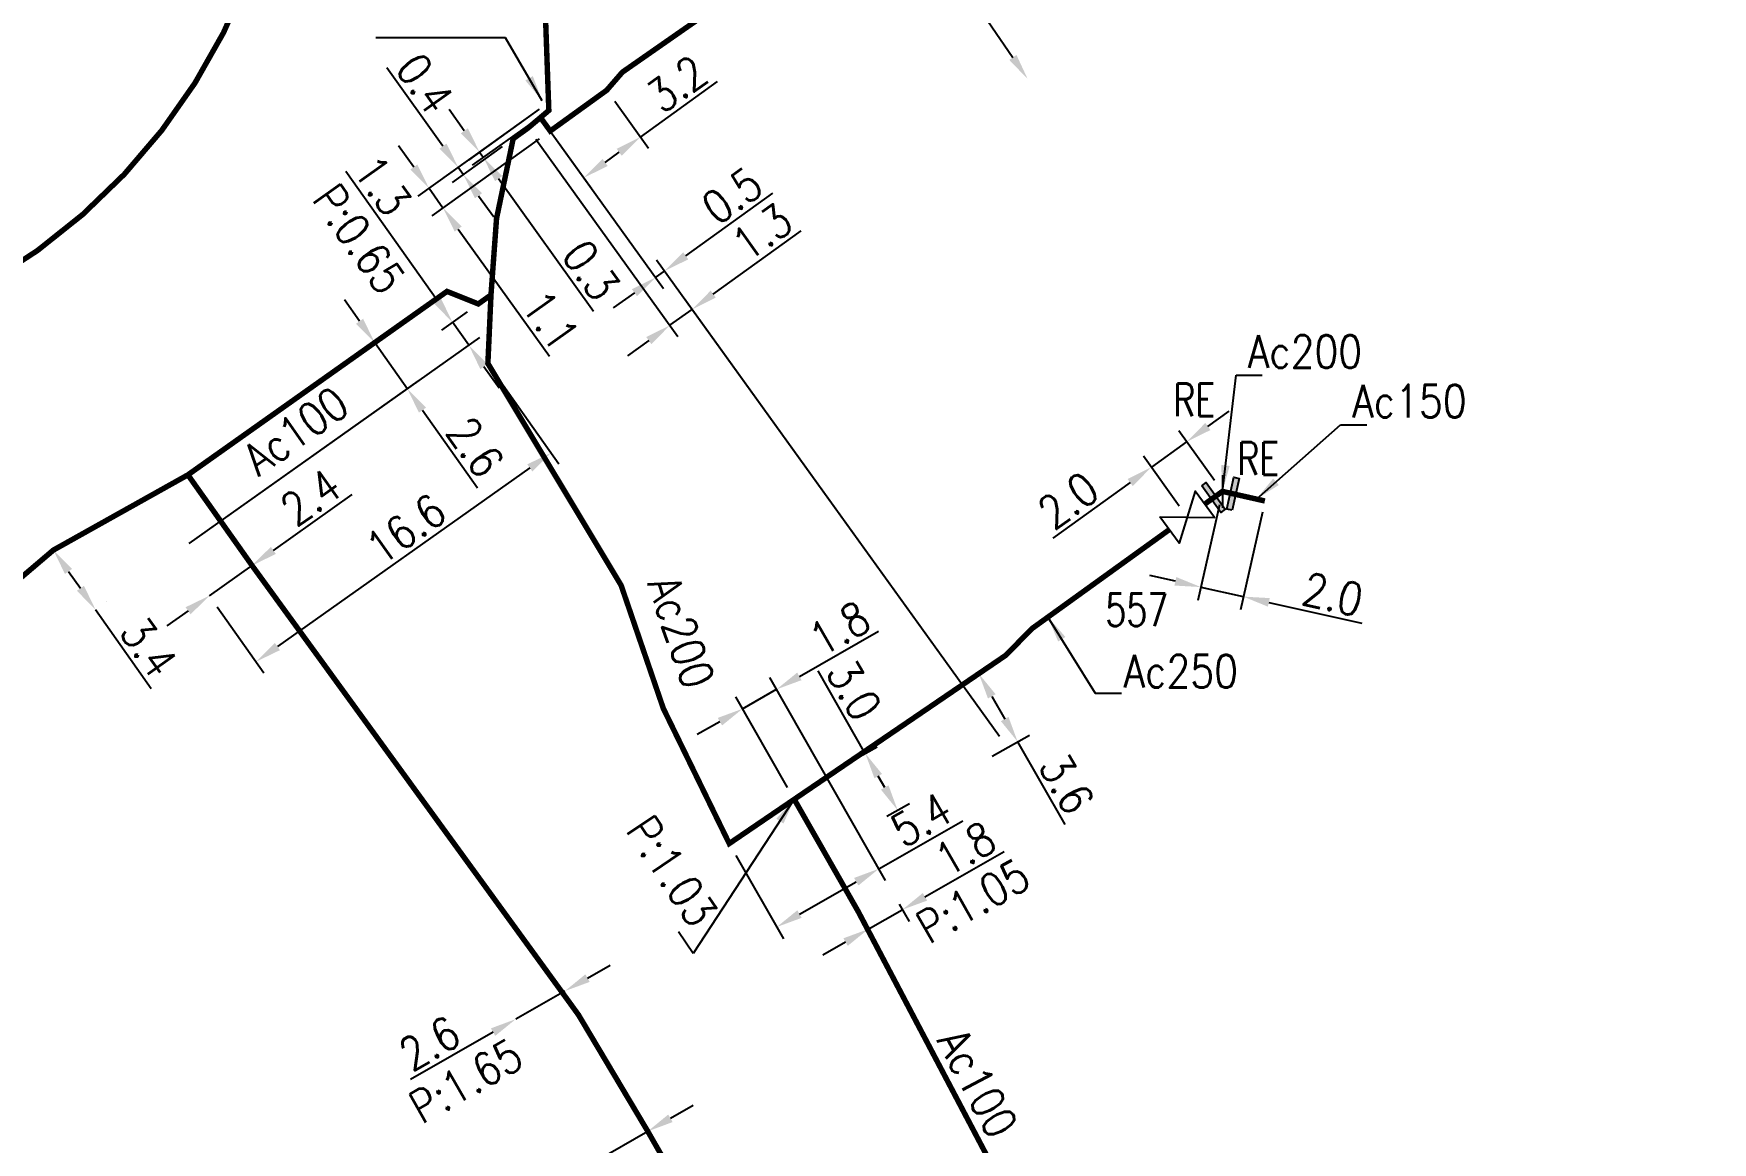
# Model space of a CAD drawing. Header units: millimetres. Extents: x 133989 to 135004, y 130988 to 132014.
# Drawn here: x 134233.5 to 134310.6, y 131452.5 to 131503.5 of the extents above; entities that cross this region are included whole.
import ezdxf
from ezdxf.enums import TextEntityAlignment as Align

# ---------------------------------------------------------------- set-up
doc = ezdxf.new("R2010")
doc.units = ezdxf.units.MM
doc.header["$PDMODE"] = 34
doc.linetypes.add('L_25_AP', pattern=[2000, 1000, 1000])
doc.linetypes.add('L_25_PE', pattern=[2000, 1000, 1000])
doc.layers.get('0').update_dxf_attribs({"linetype": 'CONTINUOUS'})
doc.layers.get('Defpoints').update_dxf_attribs({"linetype": 'CONTINUOUS'})
for name, color, linetype in [('L_150', 1, 'CONTINUOUS'), ('L_300', 7, 'CONTINUOUS'), ('L_340', 7, 'CONTINUOUS')]:
    doc.layers.add(name, color=color, linetype=linetype)
doc.styles.get("Standard").update_dxf_attribs({"font": 'romans.shx', "width": 0.85})
doc.dimstyles.get("Standard").update_dxf_attribs({"dimtxt": 1.5, "dimasz": 1.2, "dimexe": 0.625, "dimexo": 0.625, "dimgap": 0.25, "dimtad": 1, "dimdec": 1, "dimzin": 0, "dimdsep": 46, "dimtxsty": 'Standard', "dimcen": -0.5, "dimadec": 0, "dimazin": 0, "dimtfac": 1, "dimtdec": 1, "dimtmove": 0, "dimatfit": 3, "dimfxl": 0, "dimtolj": 1, "dimtzin": 0, "dimarcsym": 0})

# ---------------------------------------------------------------- blocks, each defined once
blk = doc.blocks.new('*D113')
at = {"layer": 'Defpoints', "color": 0, "linetype": 'Continuous', "transparency": 16777216}
for p in [(134234.397, 131479.751), (134236.332, 131477.017), (134236.332, 131477.017)]:
    blk.add_point(p, dxfattribs=at)
at = {"layer": 'L_150', "color": 0, "linetype": 'Continuous', "lineweight": -2, "transparency": 16777216}
for p, q in [((134234.907, 131480.112), (134234.907, 131480.112)), ((134235.09, 131478.771), (134235.639, 131477.996)), ((134236.332, 131477.017), (134238.893, 131473.399)), ((134236.843, 131477.378), (134236.843, 131477.378))]:
    blk.add_line(p, q, dxfattribs=at)
at = {"layer": 'L_150', "color": 0, "linetype": 'Continuous', "transparency": 16777216}
for points in [[(134235.253, 131478.887), (134234.927, 131478.656), (134234.397, 131479.751)], [(134235.802, 131478.111), (134235.476, 131477.88), (134236.332, 131477.017)]]:
    blk.add_solid(points, dxfattribs=at)
at = {"layer": 'L_150', "color": 0, "linetype": 'Continuous', "transparency": 16777216, "insert": (134238.776, 131475.296), "char_height": 1.5, "attachment_point": 5, "rotation": 305.29475}
blk.add_mtext('\\A1;3.4', dxfattribs=at)
blk = doc.blocks.new('*D115')
at = {"layer": 'Defpoints', "color": 0, "linetype": 'Continuous', "transparency": 16777216}
for p in [(134243.522, 131479.043), (134241.563, 131477.657), (134241.563, 131477.657)]:
    blk.add_point(p, dxfattribs=at)
at = {"layer": 'L_150', "color": 0, "linetype": 'Continuous', "lineweight": -2, "transparency": 16777216}
for p, q in [((134244.502, 131479.737), (134248.119, 131482.297)), ((134241.563, 131477.657), (134243.522, 131479.043)), ((134240.584, 131476.963), (134239.605, 131476.27))]:
    blk.add_line(p, q, dxfattribs=at)
at = {"layer": 'L_150', "color": 0, "linetype": 'Continuous', "transparency": 16777216}
for points in [[(134244.386, 131479.9), (134244.617, 131479.573), (134243.522, 131479.043)], [(134240.469, 131477.126), (134240.7, 131476.8), (134241.563, 131477.657)]]:
    blk.add_solid(points, dxfattribs=at)
at = {"layer": 'L_150', "color": 0, "linetype": 'Continuous', "transparency": 16777216, "insert": (134246.222, 131482.18), "char_height": 1.5, "attachment_point": 5, "rotation": 35.29524}
blk.add_mtext('\\A1;2.4', dxfattribs=at)
blk = doc.blocks.new('*D119')
at = {"layer": 'Defpoints', "color": 0, "linetype": 'Continuous', "transparency": 16777216}
for p in [(134272.982, 131510.372), (134279.149, 131501.384), (134279.149, 131501.384)]:
    blk.add_point(p, dxfattribs=at)
at = {"layer": 'L_150', "color": 0, "linetype": 'Continuous', "lineweight": -2, "transparency": 16777216}
blk.add_line((134273.661, 131509.382), (134278.47, 131502.373), dxfattribs=at)
at = {"layer": 'L_150', "color": 0, "linetype": 'Continuous', "transparency": 16777216}
for points in [[(134273.826, 131509.496), (134273.496, 131509.269), (134272.982, 131510.372)], [(134278.635, 131502.487), (134278.305, 131502.26), (134279.149, 131501.384)]]:
    blk.add_solid(points, dxfattribs=at)
at = {"layer": 'L_150', "color": 0, "linetype": 'Continuous', "transparency": 16777216, "insert": (134276.89, 131506.444), "char_height": 1.5, "attachment_point": 5, "rotation": 304.45424}
blk.add_mtext('\\A1;10.9', dxfattribs=at)
blk = doc.blocks.new('*D174')
at = {"layer": 'Defpoints', "color": 0, "linetype": 'Continuous', "transparency": 16777216}
for p in [(134253.993, 131488.833), (134241.563, 131477.657), (134243.709, 131474.626)]:
    blk.add_point(p, dxfattribs=at)
at = {"layer": 'L_150', "color": 0, "linetype": 'Continuous', "lineweight": -2, "transparency": 16777216}
for p, q in [((134254.355, 131488.323), (134257.621, 131483.709)), ((134256.28, 131483.526), (134244.688, 131475.32)), ((134241.925, 131477.146), (134244.07, 131474.116))]:
    blk.add_line(p, q, dxfattribs=at)
at = {"layer": 'L_150', "color": 0, "linetype": 'Continuous', "transparency": 16777216}
for points in [[(134256.165, 131483.689), (134256.396, 131483.363), (134257.26, 131484.219)], [(134244.572, 131475.483), (134244.804, 131475.156), (134243.709, 131474.626)]]:
    blk.add_solid(points, dxfattribs=at)
at = {"layer": 'L_150', "color": 0, "linetype": 'Continuous', "transparency": 16777216, "insert": (134250.588, 131480.721), "char_height": 1.5, "attachment_point": 5, "rotation": 35.29524}
blk.add_mtext('\\A1;16.6', dxfattribs=at)
blk = doc.blocks.new('*D175')
at = {"layer": 'Defpoints', "color": 0, "linetype": 'Continuous', "transparency": 16777216}
for p in [(134270.653, 131469.821), (134273.176, 131467.807), (134272.139, 131467.215)]:
    blk.add_point(p, dxfattribs=at)
at = {"layer": 'L_150', "color": 0, "linetype": 'Continuous', "lineweight": -2, "transparency": 16777216}
for p, q in [((134271.69, 131470.413), (134269.525, 131474.211)), ((134271.195, 131470.131), (134272.233, 131470.723)), ((134272.582, 131468.849), (134272.285, 131469.371)), ((134272.681, 131467.525), (134273.719, 131468.117))]:
    blk.add_line(p, q, dxfattribs=at)
at = {"layer": 'L_150', "color": 0, "linetype": 'Continuous', "transparency": 16777216}
for points in [[(134272.458, 131469.47), (134272.111, 131469.272), (134271.69, 131470.413)], [(134272.756, 131468.949), (134272.408, 131468.75), (134273.176, 131467.807)]]:
    blk.add_solid(points, dxfattribs=at)
at = {"layer": 'L_150', "color": 0, "linetype": 'Continuous', "transparency": 16777216, "insert": (134271.179, 131473.328), "char_height": 1.5, "attachment_point": 5, "rotation": 299.6923}
blk.add_mtext('\\A1;3.0', dxfattribs=at)
blk = doc.blocks.new('*D176')
at = {"layer": 'Defpoints', "color": 0, "linetype": 'Continuous', "transparency": 16777216}
for p in [(134276.904, 131474.077), (134278.688, 131470.95), (134276.981, 131469.977)]:
    blk.add_point(p, dxfattribs=at)
at = {"layer": 'L_150', "color": 0, "linetype": 'Continuous', "lineweight": -2, "transparency": 16777216}
for p, q in [((134277.499, 131473.034), (134278.093, 131471.992)), ((134277.524, 131470.286), (134279.231, 131471.259)), ((134278.688, 131470.95), (134280.853, 131467.152))]:
    blk.add_line(p, q, dxfattribs=at)
at = {"layer": 'L_150', "color": 0, "linetype": 'Continuous', "transparency": 16777216}
for points in [[(134277.673, 131473.134), (134277.325, 131472.935), (134276.904, 131474.077)], [(134278.267, 131472.091), (134277.919, 131471.893), (134278.688, 131470.95)]]:
    blk.add_solid(points, dxfattribs=at)
at = {"layer": 'L_150', "color": 0, "linetype": 'Continuous', "transparency": 16777216, "insert": (134280.936, 131469.025), "char_height": 1.5, "attachment_point": 5, "rotation": 299.6923}
blk.add_mtext('\\A1;3.6', dxfattribs=at)
blk = doc.blocks.new('*D177')
at = {"layer": 'Defpoints', "color": 0, "linetype": 'Continuous', "transparency": 16777216}
for p in [(134253.913, 131491.055), (134253.48, 131489.155), (134240.119, 131479.697)]:
    blk.add_point(p, dxfattribs=at)
at = {"layer": 'L_150', "color": 0, "linetype": 'Continuous', "lineweight": -2, "transparency": 16777216}
for p, q in [((134252.035, 131491.195), (134247.831, 131497.134)), ((134253.403, 131490.694), (134252.218, 131489.855)), ((134253.48, 131489.155), (134252.728, 131490.216)), ((134240.629, 131480.058), (134253.99, 131489.516)), ((134254.173, 131488.176), (134254.866, 131487.196))]:
    blk.add_line(p, q, dxfattribs=at)
at = {"layer": 'L_150', "color": 0, "linetype": 'Continuous', "transparency": 16777216}
for points in [[(134252.198, 131491.311), (134251.872, 131491.08), (134252.728, 131490.216)], [(134254.336, 131488.291), (134254.01, 131488.06), (134253.48, 131489.155)]]:
    blk.add_solid(points, dxfattribs=at)
at = {"layer": 'L_150', "color": 0, "linetype": 'Continuous', "transparency": 16777216, "insert": (134249.511, 131496.491), "char_height": 1.5, "attachment_point": 5, "rotation": 305.29475}
blk.add_mtext('\\A1;1.3', dxfattribs=at)
blk = doc.blocks.new('*D178')
at = {"layer": 'Defpoints', "color": 0, "linetype": 'Continuous', "transparency": 16777216}
for p in [(134252.477, 131491.631), (134250.657, 131487.157), (134240.119, 131479.697)]:
    blk.add_point(p, dxfattribs=at)
at = {"layer": 'L_150', "color": 0, "linetype": 'Continuous', "lineweight": -2, "transparency": 16777216}
for p, q in [((134248.462, 131490.259), (134247.768, 131491.238)), ((134251.967, 131491.269), (134248.645, 131488.918)), ((134249.155, 131489.279), (134250.657, 131487.157)), ((134240.629, 131480.058), (134251.167, 131487.518)), ((134251.351, 131486.178), (134253.876, 131482.61))]:
    blk.add_line(p, q, dxfattribs=at)
at = {"layer": 'L_150', "color": 0, "linetype": 'Continuous', "transparency": 16777216}
for points in [[(134248.625, 131490.374), (134248.298, 131490.143), (134249.155, 131489.279)], [(134251.514, 131486.293), (134251.187, 131486.062), (134250.657, 131487.157)]]:
    blk.add_solid(points, dxfattribs=at)
at = {"layer": 'L_150', "color": 0, "linetype": 'Continuous', "transparency": 16777216, "insert": (134253.776, 131484.482), "char_height": 1.5, "attachment_point": 5, "rotation": 305.29475}
blk.add_mtext('\\A1;2.6', dxfattribs=at)
blk = doc.blocks.new('*D179')
at = {"layer": 'Defpoints', "color": 0, "linetype": 'Continuous', "transparency": 16777216}
for p in [(134257.222, 131500.359), (134257.154, 131499.941), (134253.972, 131498.029)]:
    blk.add_point(p, dxfattribs=at)
at = {"layer": 'L_150', "color": 0, "linetype": 'Continuous', "lineweight": -2, "transparency": 16777216}
for p, q in [((134253.272, 131499.004), (134252.573, 131499.979)), ((134256.714, 131499.995), (134253.464, 131497.665)), ((134256.646, 131499.577), (134253.639, 131497.421)), ((134253.972, 131498.029), (134254.147, 131497.785)), ((134254.846, 131496.81), (134259.205, 131490.729))]:
    blk.add_line(p, q, dxfattribs=at)
at = {"layer": 'L_150', "color": 0, "linetype": 'Continuous', "transparency": 16777216}
for points in [[(134253.435, 131499.121), (134253.11, 131498.888), (134253.972, 131498.029)], [(134255.008, 131496.926), (134254.683, 131496.693), (134254.147, 131497.785)]]:
    blk.add_solid(points, dxfattribs=at)
at = {"layer": 'L_150', "color": 0, "linetype": 'Continuous', "transparency": 16777216, "insert": (134259.094, 131492.6), "char_height": 1.5, "attachment_point": 5, "rotation": 305.63543}
blk.add_mtext('\\A1;0.3', dxfattribs=at)
blk = doc.blocks.new('*D180')
at = {"layer": 'Defpoints', "color": 0, "linetype": 'Continuous', "transparency": 16777216}
for p in [(134288.092, 131482.446), (134290.065, 131482.105), (134289.054, 131477.614)]:
    blk.add_point(p, dxfattribs=at)
at = {"layer": 'L_150', "color": 0, "linetype": 'Continuous', "lineweight": -2, "transparency": 16777216}
for p, q in [((134287.955, 131481.837), (134286.966, 131477.443)), ((134289.928, 131481.495), (134288.917, 131477.004)), ((134285.933, 131478.317), (134284.762, 131478.58)), ((134287.103, 131478.053), (134289.054, 131477.614)), ((134290.225, 131477.35), (134294.49, 131476.39))]:
    blk.add_line(p, q, dxfattribs=at)
at = {"layer": 'L_150', "color": 0, "linetype": 'Continuous', "transparency": 16777216}
for points in [[(134285.976, 131478.512), (134285.889, 131478.122), (134287.103, 131478.053)], [(134290.269, 131477.546), (134290.181, 131477.155), (134289.054, 131477.614)]]:
    blk.add_solid(points, dxfattribs=at)
at = {"layer": 'L_150', "color": 0, "linetype": 'Continuous', "transparency": 16777216, "insert": (134293.162, 131477.714), "char_height": 1.5, "attachment_point": 5, "rotation": 347.31248}
blk.add_mtext('\\A1;2.0', dxfattribs=at)
blk = doc.blocks.new('*D181')
at = {"layer": 'Defpoints', "color": 0, "linetype": 'Continuous', "transparency": 16777216}
for p in [(134286.451, 131484.724), (134288.092, 131482.446), (134286.476, 131481.268)]:
    blk.add_point(p, dxfattribs=at)
at = {"layer": 'L_300', "color": 0, "linetype": 'Continuous', "lineweight": -2, "transparency": 16777216}
for p, q in [((134287.425, 131485.425), (134288.399, 131486.127)), ((134286.451, 131484.724), (134284.829, 131483.555)), ((134287.727, 131482.953), (134286.086, 131485.231)), ((134286.111, 131481.775), (134284.463, 131484.062)), ((134283.855, 131482.853), (134280.308, 131480.298))]:
    blk.add_line(p, q, dxfattribs=at)
at = {"layer": 'L_300', "color": 0, "linetype": 'Continuous', "transparency": 16777216}
for points in [[(134287.308, 131485.588), (134287.542, 131485.263), (134286.451, 131484.724)], [(134283.738, 131483.016), (134283.972, 131482.691), (134284.829, 131483.555)]]:
    blk.add_solid(points, dxfattribs=at)
at = {"layer": 'L_300', "color": 0, "linetype": 'Continuous', "transparency": 16777216, "insert": (134281.01, 131482.037), "char_height": 1.5, "attachment_point": 5, "rotation": 35.76991}
blk.add_mtext('\\A1;2.0', dxfattribs=at)
blk = doc.blocks.new('L_300_03')
at = {"color": 0, "linetype": 'Continuous', "flags": 128}
blk.add_lwpolyline([(-1, 0.75), (1, -0.75), (1, 0.75), (-1, -0.75), (-1, 0.75)], dxfattribs=at)
at = {"color": 0, "linetype": 'Continuous', "width": 0.75}
blk.add_attdef('NUM', text='', height=1.5, dxfattribs=at).set_placement((0, 2.1), align=Align.MIDDLE_CENTER)
at = {"color": 0, "linetype": 'Continuous', "width": 0.75, "flags": 3}
for tag, p in [('DEF_LEG', (0, -5)), ('DEF_COUP', (0, -7.5)), ('DEF_TYPE', (0, -10))]:
    blk.add_attdef(tag, text='', height=1.2, dxfattribs=at).set_placement(p, align=Align.MIDDLE)
blk = doc.blocks.new('L_340_20')
at = {"linetype": 'Continuous'}
blk.add_hatch(color=0, dxfattribs=at).paths.add_polyline_path([(0.125, 0.75), (-0.125, 0.75), (-0.125, -0.75), (0.125, -0.75)])
at = {"color": 0, "linetype": 'Continuous'}
blk.add_lwpolyline([(-0.125, 0.75), (0.125, 0.75), (0.125, -0.75), (-0.125, -0.75)], close=True, dxfattribs=at)
at = {"color": 0, "linetype": 'Continuous', "width": 0.75}
for tag, height, flags, p in [('RE', 1.5, 8, (0, 3)), ('DEF_LEG', 1.2, 3, (0, -5)), ('DEF_COUP', 1.2, 3, (0, -7.5)), ('DEF_TYPE', 1.2, 3, (0, -10))]:
    blk.add_attdef(tag, text='', height=height, dxfattribs=dict(at, flags=flags)).set_placement(p, align=Align.MIDDLE)
blk = doc.blocks.new('*D182')
at = {"layer": 'Defpoints', "color": 0, "linetype": 'Continuous', "transparency": 16777216}
for p in [(134267.618, 131473.357), (134268.426, 131468.306), (134272.934, 131464.034)]:
    blk.add_point(p, dxfattribs=at)
at = {"layer": 'L_150', "color": 0, "linetype": 'Continuous', "lineweight": -2, "transparency": 16777216}
for p, q in [((134268.661, 131473.951), (134272.3, 131476.026)), ((134272.624, 131464.577), (134267.309, 131473.9)), ((134268.117, 131468.849), (134265.745, 131473.008)), ((134266.055, 131472.465), (134267.618, 131473.357)), ((134265.012, 131471.871), (134263.97, 131471.276))]:
    blk.add_line(p, q, dxfattribs=at)
at = {"layer": 'L_150', "color": 0, "linetype": 'Continuous', "transparency": 16777216}
for points in [[(134268.562, 131474.125), (134268.76, 131473.777), (134267.618, 131473.357)], [(134264.913, 131472.044), (134265.111, 131471.697), (134266.055, 131472.465)]]:
    blk.add_solid(points, dxfattribs=at)
at = {"layer": 'L_150', "color": 0, "linetype": 'Continuous', "transparency": 16777216, "insert": (134270.506, 131476.154), "char_height": 1.5, "attachment_point": 5, "rotation": 29.69086}
blk.add_mtext('\\A1;1.8', dxfattribs=at)
blk = doc.blocks.new('*D183')
at = {"layer": 'Defpoints', "color": 0, "linetype": 'Continuous', "transparency": 16777216}
for p in [(134256.196, 131499.132), (134263.733, 131490.805), (134278.223, 131470.685)]:
    blk.add_point(p, dxfattribs=at)
at = {"layer": 'L_150', "color": 0, "linetype": 'Continuous', "lineweight": -2, "transparency": 16777216}
for p, q in [((134256.561, 131498.624), (134263.084, 131489.567)), ((134264.707, 131491.506), (134268.751, 131494.418)), ((134262.719, 131490.074), (134263.733, 131490.805)), ((134277.858, 131471.192), (134263.368, 131491.312)), ((134261.745, 131489.373), (134260.771, 131488.672))]:
    blk.add_line(p, q, dxfattribs=at)
at = {"layer": 'L_150', "color": 0, "linetype": 'Continuous', "transparency": 16777216}
for points in [[(134264.59, 131491.668), (134264.824, 131491.344), (134263.733, 131490.805)], [(134261.628, 131489.535), (134261.862, 131489.211), (134262.719, 131490.074)]]:
    blk.add_solid(points, dxfattribs=at)
at = {"layer": 'L_150', "color": 0, "linetype": 'Continuous', "transparency": 16777216, "insert": (134266.954, 131494.356), "char_height": 1.5, "attachment_point": 5, "rotation": 35.76046}
blk.add_mtext('\\A1;1.3', dxfattribs=at)
blk = doc.blocks.new('*D184')
at = {"layer": 'Defpoints', "color": 0, "linetype": 'Continuous', "transparency": 16777216}
for p in [(134256.747, 131499.65), (134262.466, 131492.564), (134278.223, 131470.685)]:
    blk.add_point(p, dxfattribs=at)
at = {"layer": 'L_150', "color": 0, "linetype": 'Continuous', "lineweight": -2, "transparency": 16777216}
for p, q in [((134257.113, 131499.143), (134262.426, 131491.765)), ((134263.44, 131493.265), (134267.442, 131496.147)), ((134277.858, 131471.192), (134262.101, 131493.071)), ((134262.061, 131492.272), (134262.466, 131492.564)), ((134261.087, 131491.571), (134260.113, 131490.869))]:
    blk.add_line(p, q, dxfattribs=at)
at = {"layer": 'L_150', "color": 0, "linetype": 'Continuous', "transparency": 16777216}
for points in [[(134263.323, 131493.428), (134263.557, 131493.103), (134262.466, 131492.564)], [(134260.97, 131491.733), (134261.204, 131491.408), (134262.061, 131492.272)]]:
    blk.add_solid(points, dxfattribs=at)
at = {"layer": 'L_150', "color": 0, "linetype": 'Continuous', "transparency": 16777216, "insert": (134265.571, 131496.032), "char_height": 1.5, "attachment_point": 5, "rotation": 35.76046}
blk.add_mtext('\\A1;0.5', dxfattribs=at)
blk = doc.blocks.new('*D185')
at = {"layer": 'Defpoints', "color": 0, "linetype": 'Continuous', "transparency": 16777216}
for p in [(134257.222, 131500.359), (134257.215, 131499.001), (134251.651, 131496.366)]:
    blk.add_point(p, dxfattribs=at)
at = {"layer": 'L_150', "color": 0, "linetype": 'Continuous', "lineweight": -2, "transparency": 16777216}
for p, q in [((134256.714, 131499.995), (134251.143, 131496.001)), ((134256.707, 131498.636), (134251.784, 131495.107)), ((134250.952, 131497.341), (134250.253, 131498.316)), ((134251.651, 131496.366), (134252.292, 131495.472)), ((134252.991, 131494.496), (134257.183, 131488.649))]:
    blk.add_line(p, q, dxfattribs=at)
at = {"layer": 'L_150', "color": 0, "linetype": 'Continuous', "transparency": 16777216}
for points in [[(134251.115, 131497.457), (134250.79, 131497.224), (134251.651, 131496.366)], [(134253.154, 131494.613), (134252.829, 131494.38), (134252.292, 131495.472)]]:
    blk.add_solid(points, dxfattribs=at)
at = {"layer": 'L_150', "color": 0, "linetype": 'Continuous', "transparency": 16777216, "insert": (134257.231, 131490.299), "char_height": 1.5, "attachment_point": 5, "rotation": 305.63543}
blk.add_mtext('\\A1;1.1', dxfattribs=at)
blk = doc.blocks.new('*D186')
at = {"layer": 'Defpoints', "color": 0, "linetype": 'Continuous', "transparency": 16777216}
for p in [(134259.813, 131500.869), (134256.747, 131499.65), (134258.764, 131496.85)]:
    blk.add_point(p, dxfattribs=at)
at = {"layer": 'L_150', "color": 0, "linetype": 'Continuous', "lineweight": -2, "transparency": 16777216}
for p, q in [((134261.361, 131498.72), (134264.908, 131501.274)), ((134260.178, 131500.362), (134261.726, 131498.212)), ((134257.113, 131499.143), (134259.129, 131496.342)), ((134259.738, 131497.551), (134260.387, 131498.018))]:
    blk.add_line(p, q, dxfattribs=at)
at = {"layer": 'L_150', "color": 0, "linetype": 'Continuous', "transparency": 16777216}
for points in [[(134260.27, 131498.181), (134260.504, 131497.856), (134261.361, 131498.72)], [(134259.621, 131497.713), (134259.855, 131497.389), (134258.764, 131496.85)]]:
    blk.add_solid(points, dxfattribs=at)
at = {"layer": 'L_150', "color": 0, "linetype": 'Continuous', "transparency": 16777216, "insert": (134263.037, 131501.159), "char_height": 1.5, "attachment_point": 5, "rotation": 35.76046}
blk.add_mtext('\\A1;3.2', dxfattribs=at)
blk = doc.blocks.new('*D187')
at = {"layer": 'Defpoints', "color": 0, "linetype": 'Continuous', "transparency": 16777216}
for p in [(134257.222, 131500.359), (134255.516, 131498.644), (134252.991, 131497.326)]:
    blk.add_point(p, dxfattribs=at)
at = {"layer": 'L_150', "color": 0, "linetype": 'Continuous', "lineweight": -2, "transparency": 16777216}
for p, q in [((134252.292, 131498.302), (134249.71, 131501.904)), ((134256.714, 131499.995), (134252.484, 131496.962)), ((134255.008, 131498.28), (134252.717, 131496.637)), ((134253.225, 131497.001), (134252.991, 131497.326)), ((134253.924, 131496.026), (134254.623, 131495.051))]:
    blk.add_line(p, q, dxfattribs=at)
at = {"layer": 'L_150', "color": 0, "linetype": 'Continuous', "transparency": 16777216}
for points in [[(134252.455, 131498.418), (134252.13, 131498.185), (134252.991, 131497.326)], [(134254.086, 131496.142), (134253.761, 131495.909), (134253.225, 131497.001)]]:
    blk.add_solid(points, dxfattribs=at)
at = {"layer": 'L_150', "color": 0, "linetype": 'Continuous', "transparency": 16777216, "insert": (134251.464, 131501.173), "char_height": 1.5, "attachment_point": 5, "rotation": 305.63543}
blk.add_mtext('\\A1;0.4', dxfattribs=at)
blk = doc.blocks.new('*D201')
at = {"layer": 'Defpoints', "color": 0, "linetype": 'Continuous', "transparency": 16777216}
for p in [(134257.891, 131459.499), (134255.634, 131458.21), (134255.634, 131458.21)]:
    blk.add_point(p, dxfattribs=at)
at = {"layer": 'L_150', "color": 0, "linetype": 'Continuous', "lineweight": -2, "transparency": 16777216}
for p, q in [((134258.933, 131460.095), (134259.975, 131460.69)), ((134257.891, 131459.499), (134255.634, 131458.21)), ((134254.592, 131457.614), (134250.796, 131455.446))]:
    blk.add_line(p, q, dxfattribs=at)
at = {"layer": 'L_150', "color": 0, "linetype": 'Continuous', "transparency": 16777216}
for points in [[(134258.834, 131460.268), (134259.032, 131459.921), (134257.891, 131459.499)], [(134254.493, 131457.788), (134254.691, 131457.441), (134255.634, 131458.21)]]:
    blk.add_solid(points, dxfattribs=at)
at = {"layer": 'L_150', "color": 0, "linetype": 'Continuous', "transparency": 16777216, "insert": (134251.677, 131457.101), "char_height": 1.5, "attachment_point": 5, "rotation": 29.74038}
blk.add_mtext('\\A1;2.6', dxfattribs=at)
blk = doc.blocks.new('*D202')
at = {"layer": 'Defpoints', "color": 0, "linetype": 'Continuous', "transparency": 16777216}
for p in [(134261.699, 131453.058), (134259.36, 131451.71), (134259.36, 131451.71)]:
    blk.add_point(p, dxfattribs=at)
at = {"layer": 'L_150', "color": 0, "linetype": 'Continuous', "lineweight": -2, "transparency": 16777216}
for p, q in [((134262.739, 131453.657), (134263.779, 131454.256)), ((134261.699, 131453.058), (134259.36, 131451.71)), ((134258.32, 131451.111), (134254.532, 131448.929))]:
    blk.add_line(p, q, dxfattribs=at)
at = {"layer": 'L_150', "color": 0, "linetype": 'Continuous', "transparency": 16777216}
for points in [[(134262.639, 131453.83), (134262.839, 131453.484), (134261.699, 131453.058)], [(134258.22, 131451.284), (134258.42, 131450.938), (134259.36, 131451.71)]]:
    blk.add_solid(points, dxfattribs=at)
at = {"layer": 'L_150', "color": 0, "linetype": 'Continuous', "transparency": 16777216, "insert": (134255.407, 131450.587), "char_height": 1.5, "attachment_point": 5, "rotation": 29.94814}
blk.add_mtext('\\A1;2.7', dxfattribs=at)
blk = doc.blocks.new('*D209')
at = {"layer": 'Defpoints', "color": 0, "linetype": 'Continuous', "transparency": 16777216}
for p in [(134272.934, 131464.034), (134271.37, 131463.142), (134273.39, 131463.235)]:
    blk.add_point(p, dxfattribs=at)
at = {"layer": 'L_150', "color": 0, "linetype": 'Continuous', "lineweight": -2, "transparency": 16777216}
for p, q in [((134274.432, 131463.829), (134278.071, 131465.904)), ((134271.826, 131462.343), (134273.39, 131463.235)), ((134273.244, 131463.491), (134273.699, 131462.692)), ((134271.68, 131462.599), (134272.135, 131461.8)), ((134270.783, 131461.749), (134269.741, 131461.155))]:
    blk.add_line(p, q, dxfattribs=at)
at = {"layer": 'L_150', "color": 0, "linetype": 'Continuous', "transparency": 16777216}
for points in [[(134274.333, 131464.003), (134274.531, 131463.656), (134273.39, 131463.235)], [(134270.684, 131461.923), (134270.883, 131461.575), (134271.826, 131462.343)]]:
    blk.add_solid(points, dxfattribs=at)
at = {"layer": 'L_150', "color": 0, "linetype": 'Continuous', "transparency": 16777216, "insert": (134276.278, 131466.033), "char_height": 1.5, "attachment_point": 5, "rotation": 29.69086}
blk.add_mtext('\\A1;1.8', dxfattribs=at)
blk = doc.blocks.new('*D231')
at = {"layer": 'Defpoints', "color": 0, "linetype": 'Continuous', "transparency": 16777216}
for p in [(134265.441, 131466.274), (134272.317, 131465.117), (134272.317, 131465.117)]:
    blk.add_point(p, dxfattribs=at)
at = {"layer": 'L_150', "color": 0, "linetype": 'Continuous', "lineweight": -2, "transparency": 16777216}
for p, q in [((134272.317, 131465.117), (134276.167, 131467.312)), ((134265.75, 131465.731), (134267.935, 131461.899)), ((134268.668, 131463.036), (134271.274, 131464.522))]:
    blk.add_line(p, q, dxfattribs=at)
at = {"layer": 'L_150', "color": 0, "linetype": 'Continuous', "transparency": 16777216}
for points in [[(134271.175, 131464.696), (134271.373, 131464.348), (134272.317, 131465.117)], [(134268.569, 131463.21), (134268.767, 131462.862), (134267.626, 131462.442)]]:
    blk.add_solid(points, dxfattribs=at)
at = {"layer": 'L_150', "color": 0, "linetype": 'Continuous', "transparency": 16777216, "insert": (134274.268, 131467.38), "char_height": 1.5, "attachment_point": 5, "rotation": 29.69086}
blk.add_mtext('\\A1;5.4', dxfattribs=at)

msp = doc.modelspace()

# ---------------------------------------------------------------- linework, layer by layer
at = {"layer": 'L_150', "linetype": 'L_25_AP', "const_width": 0.25, "flags": 128}
for points in [[(134285.658, 131480.693), (134279.338, 131476.14), (134278.149, 131474.924), (134276.904, 131474.077), (134276.904, 131474.077), (134270.653, 131469.821), (134268.426, 131468.306), (134265.441, 131466.274), (134262.412, 131472.481), (134260.473, 131478.137), (134254.355, 131488.323), (134254.497, 131491.468), (134254.752, 131494.976), (134255.516, 131498.644), (134256.196, 131499.132), (134256.196, 131499.132), (134256.196, 131499.132), (134256.196, 131499.132), (134257.154, 131499.941), (134256.753, 131511.173), (134256.712, 131511.603), (134255.782, 131527.259), (134253.378, 131548.474), (134252.184, 131559.323), (134248.104, 131596.851), (134245.036, 131624.679), (134242.587, 131646.556), (134241.169, 131660.131), (134238.028, 131688.601), (134237.727, 131691.408), (134237.522, 131692.967), (134233.881, 131698.899), (134220.2, 131826.351), (134221.756, 131836.708), (134218.999, 131866.585), (134213.664, 131916.299), (134211.309, 131938.38), (134205.183, 131996.159), (134204.774, 132000)], [(134103.849, 131386.185), (134124.592, 131400.969), (134135.66, 131408.795), (134150.381, 131419.11), (134160.835, 131426.392), (134175.912, 131437.028), (134185.925, 131444.261), (134195.88, 131451.42), (134210.954, 131462.123), (134221.112, 131469.169), (134226.078, 131472.672), (134234.397, 131479.751), (134240.576, 131483.206), (134240.576, 131483.206), (134240.576, 131483.206), (134240.576, 131483.206), (134252.477, 131491.631), (134253.913, 131491.055), (134254.497, 131491.468)], [(134240.576, 131483.206), (134243.522, 131479.043), (134258.516, 131458.407), (134261.699, 131453.058), (134268.213, 131441.685), (134271.751, 131434.585), (134271.945, 131434.042), (134273.387, 131430.699), (134282.297, 131408.979), (134287.507, 131398.271), (134290.439, 131390.985), (134295.646, 131379.87), (134301.927, 131359.746), (134301.927, 131359.746), (134303.523, 131354.634), (134301.166, 131350.259), (134302.621, 131346.43)], [(134287.281, 131481.862), (134288.092, 131482.446), (134290.043, 131482.007)], [(134280.001, 131446.764), (134271.37, 131463.142), (134268.426, 131468.306)]]:
    msp.add_lwpolyline(points, dxfattribs=at)
at = {"layer": 'L_150', "linetype": 'L_25_PE', "flags": 128}
for points in [[(134256.747, 131499.65, 0.25, 0.25, 0), (134257.218, 131498.997, 0.25, 0.25, 0), (134259.813, 131500.869, 0.25, 0.25, 0), (134260.532, 131501.699, 0.25, 0.25, 0), (134272.982, 131510.372, 0.25, 0.25, 0), (134275.311, 131512.048, 0.25, 0.25, -0.271571), (134275.815, 131512.095, 0.25, 0.25, 0), (134276.384, 131511.83, 0.25, 0.25, 0.271571), (134276.888, 131511.877, 0.25, 0.25, 0), (134277.534, 131512.342, 0.25, 0.25, 0), (134277.534, 131512.342, 0.25, 0.25, 0), (134277.981, 131512.664, 0.25, 0.25, 0.189416), (134278.179, 131512.971, 0.25, 0.25, 0), (134278.219, 131513.169, 0.25, 0.25, 0), (134278.219, 131513.169, 0.25, 0.25, 0), (134279.371, 131515.264, 0.25, 0.25, 0), (134285.166, 131519.435, 0.25, 0.25, 0), (134289.221, 131522.102, 0.25, 0.25, 0), (134304.97, 131533.662, 0.25, 0.25, 0), (134312.045, 131537.328, 0.25, 0.25, 0), (134313.143, 131538.051, 0.25, 0.25, 0.010221), (134313.16, 131538.063, 0.25, 0.25, 0), (134314.034, 131538.691, 0.25, 0.25, 0), (134314.711, 131539.177, 0.25, 0.25, 0.228145), (134314.919, 131539.558, 0.25, 0.25, 0), (134314.959, 131540.355, 0.25, 0.25, -0.228145), (134315.166, 131540.736, 0.25, 0.25, 0), (134317.326, 131542.288, 0.25, 0.25, 0), (134319.779, 131543.789, 0.25, 0.25, 0), (134327.704, 131549.873, 0.25, 0.25, 0), (134332.211, 131553.046, 0.25, 0.25, 0), (134338.736, 131557.657, 0.25, 0.25, 0), (134341.176, 131559.561, 0.25, 0.25, 0), (134348.462, 131564.572, 0.25, 0.25, -0.223959), (134348.883, 131564.64, 0.25, 0.25, 0), (134349.187, 131564.553, 0.25, 0.25, 0.229104), (134349.616, 131564.628, 0.25, 0.25, 0), (134350.289, 131565.11, 0.25, 0.25, 0), (134350.949, 131565.583, 0.25, 0.25, 0.243095), (134351.157, 131565.992, 0.25, 0.25, 0), (134351.155, 131566.328, 0.25, 0.25, -0.242241), (134351.363, 131566.736, 0.25, 0.25, 0), (134352.426, 131567.503, 0.25, 0.25, 0), (134354.536, 131568.919, 0.25, 0.25, 0), (134359.936, 131572.887, 0.25, 0.25, 0), (134366.087, 131577.073, 0.25, 0.25, 0), (134379.482, 131586.898, 0.25, 0.25, 0), (134381.509, 131588.259, 0.25, 0.25, 0), (134382.466, 131588.298, 0.25, 0.25, 0), (134382.466, 131588.298, 0.25, 0.25, 0), (134382.466, 131588.298, 0.25, 0.25, 0), (134384.591, 131589.814, 0.25, 0.25, 0), (134384.591, 131589.814, 0.25, 0.25, 0), (134384.591, 131589.814, 0.25, 0.25, 0), (134385.02, 131590.565, 0.25, 0.25, 0), (134385.465, 131590.861, 0.25, 0.25, 0), (134395.982, 131597.852, 0.25, 0.25, 0), (134403.37, 131603.366, 0.25, 0.25, 0), (134411.961, 131605.854, 0.25, 0.25, 0), (134423.307, 131607.743, 0.25, 0.25, 0), (134435.422, 131609.956, 0.25, 0.25, 0), (134450.21, 131612.471, 0.25, 0.25, 0), (134456.083, 131613.571, 0.25, 0.25, 0), (134456.291, 131613.378, 0.25, 0.25, 0), (134462.023, 131614.364, 0.25, 0.25, 0), (134469.01, 131615.672, 0.25, 0.25, 0), (134474.352, 131616.358, 0.25, 0.25, 0), (134479.465, 131617.149, 0.25, 0.25, 0), (134491.816, 131619.398, 0.25, 0.25, 0), (134502.535, 131621.238, 0.25, 0.25, 0), (134513.784, 131623.049, 0.25, 0.25, 0), (134515.794, 131623.38, 0.25, 0.25, 0), (134515.555, 131624.886, 0.25, 0.25, 0), (134519.394, 131625.576, 0.25, 0.25, 0), (134537.146, 131628.769, 0.25, 0.25, 0), (134537.086, 131627.156, 0.25, 0.25, 0), (134538.097, 131627.318, 0.25, 0.25, 0), (134538.041, 131626.349, 0.25, 0.25, 0), (134538.117, 131618.933, 0, 0, 0)], [(134096.23, 131394.947, 0.25, 0.25, 0), (134111.69, 131406.682, 0.25, 0.25, 0), (134118.852, 131411.616, 0.25, 0.25, 0), (134134.552, 131423.419, 0.25, 0.25, 0), (134141.627, 131428.308, 0.25, 0.25, 0), (134153.684, 131436.281, 0.25, 0.25, 0), (134174.203, 131450.896, 0.25, 0.25, 0), (134184.316, 131458.551, 0.25, 0.25, 0), (134190.437, 131462.25, 0.25, 0.25, 0), (134211.021, 131477.255, 0.25, 0.25, 0), (134223.133, 131485.69, 0.25, 0.25, 0), (134231.438, 131492.057, 0.25, 0.25, 0), (134231.438, 131492.057, 0.25, 0.25, 0), (134231.438, 131492.057, 0.25, 0.25, 0.168839), (134243.293, 131505.936, 0.25, 0.25, 0), (134243.293, 131505.936, 0.25, 0.25, 0), (134243.293, 131505.936, 0.25, 0.25, 0), (134244.139, 131509.953, 0.25, 0.25, 0), (134244.139, 131509.953, 0.25, 0.25, 0), (134244.139, 131509.953, 0, 0, 0)]]:
    msp.add_lwpolyline(points, format="xyseb", dxfattribs=at)
at = {"layer": 'L_340', "linetype": 'Continuous', "flags": 128}
msp.add_lwpolyline([(134288.092, 131483.196), (134288.092, 131481.696)], dxfattribs=at)

# ---------------------------------------------------------------- block references
at = {"layer": 'L_300'}
ref = msp.add_blockref('L_300_03', (134286.476, 131481.268), dxfattribs=dict(at, rotation=36.10911493290186))
ref.add_attrib('NUM', '557', dxfattribs={"layer": '0', "color": 0, "linetype": 'Continuous', "height": 1.5, "width": 0.75}).set_placement((134284.159, 131477.014), align=Align.MIDDLE_CENTER)
at = {"layer": 'L_340'}
ref = msp.add_blockref('L_340_20', (134287.685, 131482.166), dxfattribs=dict(at, rotation=35.58638935677599))
ref.add_attrib('RE', 'RE', dxfattribs={"layer": '0', "color": 0, "linetype": 'Continuous', "height": 1.5, "width": 0.75, "flags": 8}).set_placement((134286.803, 131486.649), align=Align.MIDDLE)
ref = msp.add_blockref('L_340_20', (134288.58, 131482.336), dxfattribs=dict(at, rotation=167.3124775168077))
ref.add_attrib('RE', 'RE', dxfattribs={"layer": '0', "color": 0, "linetype": 'Continuous', "height": 1.5, "width": 0.75, "flags": 8}).set_placement((134289.745, 131483.958), align=Align.MIDDLE)

# ---------------------------------------------------------------- texts
at = {"layer": 'L_150', "linetype": 'Continuous', "width": 0.85}
for s, rotation, p in [('P:0.65', 305.29475, (134246.227, 131495.863)), ('P:1.05', 29.69086, (134274.61, 131461.615)), ('P:1.65', 29.74038, (134251.317, 131453.354))]:
    msp.add_text(s, height=1.5, rotation=rotation, dxfattribs=at).set_placement(p)
for s, rotation, p in [('Ac100', 35.29475, (134245.53, 131485.225)), ('Ac200', 288.92378, (134263.235, 131475.989)), ('Ac100', 298.31594, (134276.847, 131455.272))]:
    msp.add_text(s, height=1.5, rotation=rotation, dxfattribs=at).set_placement(p, align=Align.MIDDLE)
at = {"layer": 'L_150', "linetype": 'Continuous', "char_height": 1.5}
for s, insert, attachment_point in [('\\A1;Ac200', (134289.263, 131489.617), 1), ('\\A1;Ac150', (134294.063, 131487.341), 1), ('\\A1;Ac250', (134283.561, 131473.435), 7)]:
    msp.add_mtext(s, dxfattribs=dict(at, insert=insert, attachment_point=attachment_point))
at = {"layer": 'L_150', "linetype": 'Continuous', "insert": (134263.716, 131462.302), "char_height": 1.5, "attachment_point": 9, "rotation": 303.75398}
msp.add_mtext('\\A1;P:1.03', dxfattribs=at)

# ---------------------------------------------------------------- dimensions: what is measured, and where the dimension line sits
at = {"layer": 'L_150', "linetype": 'Continuous'}
for base, p1, p2, angle, picture, middle in [((134279.149, 131501.384), (134272.982, 131510.372), (134279.149, 131501.384), 124.45424, '*D119', (134276.066, 131505.878)), ((134252.991, 131497.326), (134255.516, 131498.644), (134257.222, 131500.359), 305.63543, '*D187', (134250.652, 131500.59)), ((134258.764, 131496.85), (134259.813, 131500.869), (134256.747, 131499.65), 35.76046, '*D186', (134263.621, 131500.348)), ((134251.651, 131496.366), (134257.215, 131499.001), (134257.222, 131500.359), 305.63543, '*D185', (134256.418, 131489.716)), ((134253.972, 131498.029), (134257.154, 131499.941), (134257.222, 131500.359), 305.63543, '*D179', (134258.281, 131492.018)), ((134262.466, 131492.564), (134256.747, 131499.65), (134278.223, 131470.685), 215.76046, '*D184', (134266.155, 131495.221)), ((134263.7335, 131490.8048), (134256.1961, 131499.1315), (134278.2234, 131470.6849), 215.76046, '*D183', (134267.5382, 131493.5449)), ((134253.48, 131489.155), (134253.913, 131491.055), (134240.119, 131479.697), 125.29475, '*D177', (134248.695, 131495.914)), ((134250.657, 131487.157), (134252.477, 131491.631), (134240.119, 131479.697), 125.29475, '*D178', (134252.96, 131483.904)), ((134243.709, 131474.626), (134253.993, 131488.833), (134241.563, 131477.657), 35.29524, '*D174', (134251.165, 131479.905)), ((134241.563, 131477.657), (134243.522, 131479.043), (134241.563, 131477.657), 35.29524, '*D115', (134246.8, 131481.364)), ((134289.054, 131477.614), (134288.092, 131482.446), (134290.065, 131482.105), 167.31248, '*D180', (134292.943, 131476.739)), ((134236.332, 131477.017), (134234.397, 131479.751), (134236.332, 131477.017), 125.29475, '*D113', (134237.96, 131474.718)), ((134267.618, 131473.357), (134268.426, 131468.306), (134272.934, 131464.034), 209.69086, '*D182', (134271.002, 131475.286)), ((134273.176, 131467.807), (134270.653, 131469.821), (134272.139, 131467.215), 119.6923, '*D175', (134270.31, 131472.833)), ((134278.688, 131470.95), (134276.904, 131474.077), (134276.981, 131469.977), 119.6923, '*D176', (134280.068, 131468.53)), ((134272.317, 131465.117), (134265.441, 131466.274), (134272.317, 131465.117), 209.69086, '*D231', (134274.763, 131466.511)), ((134273.39, 131463.235), (134271.37, 131463.142), (134272.934, 131464.034), 209.69086, '*D209', (134276.773, 131465.164)), ((134255.634, 131458.21), (134257.891, 131459.499), (134255.634, 131458.21), 29.74038, '*D201', (134252.173, 131456.232)), ((134259.36, 131451.71), (134261.699, 131453.058), (134259.36, 131451.71), 29.94814, '*D202', (134255.906, 131449.72))]:
    dim = msp.add_linear_dim(base=base, p1=p1, p2=p2, angle=angle, dimstyle='Standard', dxfattribs=at)
    dim.commit()
    dim.dimension.update_dxf_attribs({"geometry": picture, "text_midpoint": middle, "dimtype": 160})
at = {"layer": 'L_300', "linetype": 'Continuous'}
dim = msp.add_linear_dim(base=(134286.451, 131484.724), p1=(134286.476, 131481.268), p2=(134288.092, 131482.446), angle=215.76991, dimstyle='Standard', dxfattribs=at)
dim.commit()
dim.dimension.update_dxf_attribs({"geometry": '*D181', "text_midpoint": (134281.595, 131481.225), "dimtype": 160})

# ---------------------------------------------------------------- leaders
at = {"layer": 'L_150', "linetype": 'Continuous', "annotation_type": 0, "has_hookline": 1, "hookline_direction": 1, "text_width": 4.493}
msp.add_leader([(134256.855, 131500.384), (134255.158, 131503.273), (134253.958, 131503.273)], dimstyle='Standard', override={"dimgap": 0.25, "dimtad": 1}, dxfattribs=at)
at = {"layer": 'L_150', "linetype": 'Continuous'}
for points in [[(134288.092, 131482.446), (134288.72, 131487.784), (134289.92, 131487.784)], [(134289.656, 131482.094), (134293.52, 131485.508), (134294.72, 131485.508)], [(134280.082, 131476.676), (134282.253, 131473.185), (134283.453, 131473.185)], [(134268.426, 131468.306), (134263.779, 131461.229), (134263.112, 131462.226)]]:
    msp.add_leader(points, dimstyle='Standard', dxfattribs=at)

doc.saveas('drawing.dxf')
